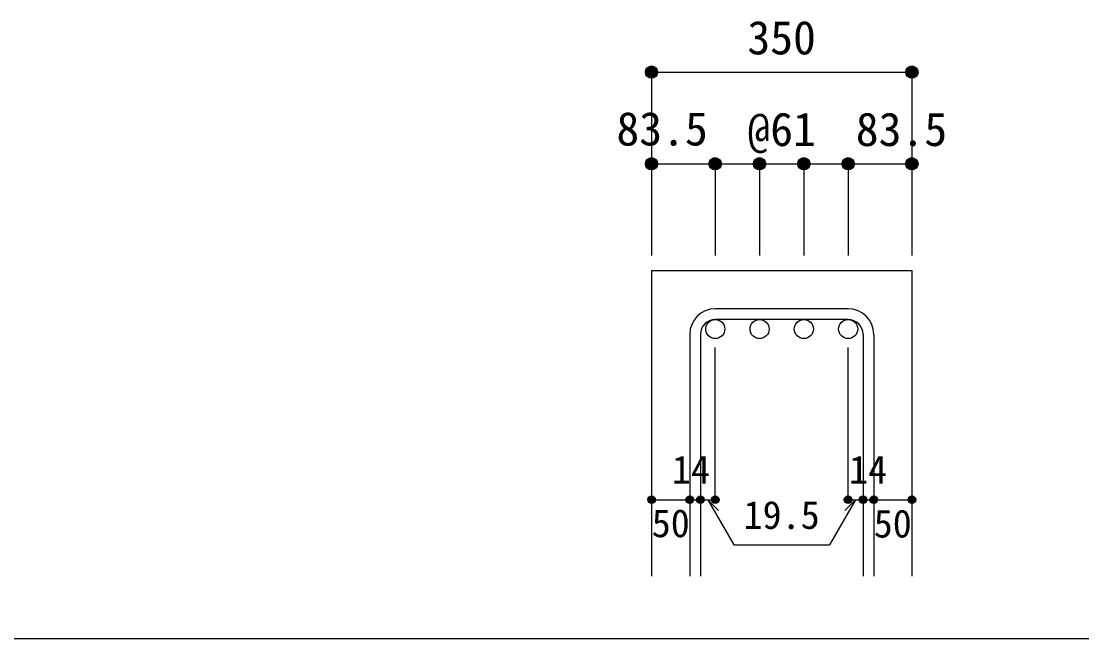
# Model space of a CAD drawing. Units: millimetres at full size, sheet at 1:20; some dimension numbers follow another scale. Extents: x -3982 to 3969, y -2797 to 2801.
# Drawn here: x -628 to 761, y 2 to 811 of the extents above; entities that cross this region are included whole.
import ezdxf
from ezdxf.enums import TextEntityAlignment as Align

# ---------------------------------------------------------------- set-up
doc = ezdxf.new("R2010")
doc.units = ezdxf.units.MM
doc.header["$LTSCALE"] = 20
doc.header["$PDMODE"] = 32
doc.header["$PDSIZE"] = 10
for name, color, linetype in [('6-1_躯体線', 2, 'Continuous'), ('6-5_梁主筋', 7, 'Continuous'), ('6-6_S.T.P.', 7, 'Continuous'), ('6-D_寸法', 4, 'Continuous'), ('F-0_枠', 6, 'Continuous')]:
    doc.layers.add(name, color=color, linetype=linetype)
doc.styles.add('ＭＳ ゴシック', font='')
doc.styles.get('ＭＳ ゴシック').set_extended_font_data('MS Gothic')

msp = doc.modelspace()

# ---------------------------------------------------------------- linework, layer by layer
at = {"layer": '6-1_躯体線'}
for p, q in [((197.79, 484.12), (197.79, 84.12)), ((197.79, 484.12), (538.79, 484.12)), ((538.79, 484.12), (538.79, 84.12))]:
    msp.add_line(p, q, dxfattribs=at)
at = {"layer": '6-5_梁主筋', "color": 3}
for centre in [(281.29, 407.62), (339.29, 407.62), (397.29, 407.62), (455.29, 407.62)]:
    msp.add_circle(centre, 12.5, dxfattribs=at)
at = {"layer": '6-6_S.T.P.'}
for p, q in [((455.29, 434.12), (281.29, 434.12)), ((455.29, 420.12), (281.29, 420.12)), ((247.79, 400.62), (247.79, 84.12)), ((261.79, 400.62), (261.79, 84.12)), ((474.79, 400.62), (474.79, 84.12)), ((488.79, 400.62), (488.79, 84.12))]:
    msp.add_line(p, q, dxfattribs=at)
for centre, radius, start, end in [((281.29, 400.62), 33.5, 90, 180), ((455.29, 400.62), 33.5, 0, 90), ((281.29, 400.62), 19.5, 90, 180), ((455.29, 400.62), 19.5, 0, 90)]:
    msp.add_arc(centre, radius, start, end, dxfattribs=at)
at = {"layer": '6-D_寸法'}
for p, q in [((197.79, 744.12), (197.79, 624.12)), ((197.79, 744.12), (538.79, 744.12)), ((538.79, 744.12), (538.79, 624.12)), ((197.79, 624.12), (281.29, 624.12)), ((197.79, 624.12), (197.79, 504.12)), ((281.29, 624.12), (281.29, 504.12)), ((281.29, 624.12), (368.29, 624.12)), ((339.29, 624.12), (339.29, 504.12)), ((368.29, 624.12), (455.29, 624.12)), ((397.29, 624.12), (397.29, 504.12)), ((455.29, 624.12), (455.29, 504.12)), ((455.29, 624.12), (538.79, 624.12)), ((538.79, 624.12), (538.79, 504.12)), ((281.29, 184.12), (281.29, 383.45)), ((455.29, 184.12), (455.29, 383.45)), ((197.79, 184.12), (247.79, 184.12)), ((247.79, 184.12), (281.29, 184.12)), ((271.54, 184.12), (285.68, 169.98)), ((271.54, 184.12), (305.76, 124.85)), ((465.04, 184.12), (430.82, 124.85)), ((465.04, 184.12), (450.9, 169.98)), ((455.29, 184.12), (538.79, 184.12)), ((474.79, 184.12), (488.79, 184.12)), ((305.76, 124.85), (430.82, 124.85))]:
    msp.add_line(p, q, dxfattribs=at)
msp.add_lwpolyline([(538.79, 744.12), (538.79, 624.12), (538.79, 504.12)], dxfattribs=at)
for centre, radius in [((197.79, 744.12), 8), ((197.79, 744.12), 7.2), ((197.79, 744.12), 6.4), ((538.79, 744.12), 8), ((538.79, 744.12), 7.2), ((538.79, 744.12), 6.4), ((197.79, 744.12), 5.6), ((197.79, 744.12), 4.8), ((197.79, 744.12), 4), ((197.79, 744.12), 3.2), ((197.79, 744.12), 2.4), ((197.79, 744.12), 1.6), ((197.79, 744.12), 0.8), ((538.79, 744.12), 5.6), ((538.79, 744.12), 4.8), ((538.79, 744.12), 4), ((538.79, 744.12), 3.2), ((538.79, 744.12), 2.4), ((538.79, 744.12), 1.6), ((538.79, 744.12), 0.8), ((197.79, 624.12), 8), ((197.79, 624.12), 7.2), ((197.79, 624.12), 6.4), ((197.79, 624.12), 5.6), ((197.79, 624.12), 4.8), ((197.79, 624.12), 4), ((197.79, 624.12), 3.2), ((197.79, 624.12), 2.4), ((197.79, 624.12), 1.6), ((281.29, 624.12), 8), ((281.29, 624.12), 7.2), ((281.29, 624.12), 6.4), ((281.29, 624.12), 5.6), ((281.29, 624.12), 4.8), ((281.29, 624.12), 4), ((281.29, 624.12), 3.2), ((281.29, 624.12), 2.4), ((281.29, 624.12), 1.6), ((339.29, 624.12), 8), ((339.29, 624.12), 7.2), ((339.29, 624.12), 6.4), ((339.29, 624.12), 5.6), ((339.29, 624.12), 4.8), ((339.29, 624.12), 4), ((339.29, 624.12), 3.2), ((339.29, 624.12), 2.4), ((339.29, 624.12), 1.6), ((397.29, 624.12), 8), ((397.29, 624.12), 7.2), ((397.29, 624.12), 6.4), ((397.29, 624.12), 5.6), ((397.29, 624.12), 4.8), ((397.29, 624.12), 4), ((397.29, 624.12), 3.2), ((397.29, 624.12), 2.4), ((397.29, 624.12), 1.6), ((455.29, 624.12), 8), ((455.29, 624.12), 7.2), ((455.29, 624.12), 6.4), ((455.29, 624.12), 5.6), ((455.29, 624.12), 4.8), ((455.29, 624.12), 4), ((455.29, 624.12), 3.2), ((455.29, 624.12), 2.4), ((455.29, 624.12), 1.6), ((538.79, 624.12), 8), ((538.79, 624.12), 7.2), ((538.79, 624.12), 6.4), ((538.79, 624.12), 5.6), ((538.79, 624.12), 4.8), ((538.79, 624.12), 4), ((538.79, 624.12), 3.2), ((538.79, 624.12), 2.4), ((538.79, 624.12), 1.6), ((197.79, 624.12), 0.8), ((281.29, 624.12), 0.8), ((339.29, 624.12), 0.8), ((397.29, 624.12), 0.8), ((455.29, 624.12), 0.8), ((538.79, 624.12), 0.8), ((197.79, 184.12), 4), ((197.79, 184.12), 3.6), ((197.79, 184.12), 3.2), ((197.79, 184.12), 2.8), ((197.79, 184.12), 2.4), ((197.79, 184.12), 2), ((197.79, 184.12), 1.6), ((197.79, 184.12), 1.2), ((197.79, 184.12), 0.8), ((197.79, 184.12), 0.4), ((247.79, 184.12), 4), ((247.79, 184.12), 3.6), ((247.79, 184.12), 3.2), ((247.79, 184.12), 2.8), ((247.79, 184.12), 2.4), ((247.79, 184.12), 2), ((247.79, 184.12), 1.6), ((247.79, 184.12), 1.2), ((247.79, 184.12), 0.8), ((247.79, 184.12), 0.4), ((261.79, 184.12), 4), ((261.79, 184.12), 3.6), ((261.79, 184.12), 3.2), ((261.79, 184.12), 2.8), ((261.79, 184.12), 2.4), ((261.79, 184.12), 2), ((261.79, 184.12), 1.6), ((261.79, 184.12), 1.2), ((261.79, 184.12), 0.8), ((261.79, 184.12), 0.4), ((281.29, 184.12), 4), ((281.29, 184.12), 3.6), ((281.29, 184.12), 3.2), ((281.29, 184.12), 2.8), ((281.29, 184.12), 2.4), ((281.29, 184.12), 2), ((281.29, 184.12), 1.6), ((281.29, 184.12), 1.2), ((281.29, 184.12), 0.8), ((281.29, 184.12), 0.4), ((455.29, 184.12), 4), ((455.29, 184.12), 3.6), ((455.29, 184.12), 3.2), ((455.29, 184.12), 2.8), ((455.29, 184.12), 2.4), ((455.29, 184.12), 2), ((455.29, 184.12), 1.6), ((455.29, 184.12), 1.2), ((455.29, 184.12), 0.8), ((455.29, 184.12), 0.4), ((474.79, 184.12), 4), ((474.79, 184.12), 3.6), ((474.79, 184.12), 3.2), ((474.79, 184.12), 2.8), ((474.79, 184.12), 2.4), ((474.79, 184.12), 2), ((474.79, 184.12), 1.6), ((474.79, 184.12), 1.2), ((474.79, 184.12), 0.8), ((474.79, 184.12), 0.4), ((488.79, 184.12), 4), ((488.79, 184.12), 3.6), ((488.79, 184.12), 3.2), ((488.79, 184.12), 2.8), ((488.79, 184.12), 2.4), ((488.79, 184.12), 2), ((488.79, 184.12), 1.6), ((488.79, 184.12), 1.2), ((488.79, 184.12), 0.8), ((488.79, 184.12), 0.4), ((538.79, 184.12), 4), ((538.79, 184.12), 3.6), ((538.79, 184.12), 3.2), ((538.79, 184.12), 2.8), ((538.79, 184.12), 2.4), ((538.79, 184.12), 2), ((538.79, 184.12), 1.6), ((538.79, 184.12), 1.2), ((538.79, 184.12), 0.8), ((538.79, 184.12), 0.4)]:
    msp.add_circle(centre, radius, dxfattribs=at)
at = {"layer": '6-D_寸法', "color": 7}
for p in [(197.79, 744.12), (197.79, 744.12), (538.79, 744.12), (538.79, 744.12), (197.79, 624.12), (281.29, 624.12), (339.29, 624.12), (397.29, 624.12), (455.29, 624.12), (538.79, 624.12), (197.79, 184.12), (247.79, 184.12), (261.79, 184.12), (281.29, 184.12), (455.29, 184.12), (474.79, 184.12), (488.79, 184.12), (538.79, 184.12)]:
    msp.add_point(p, dxfattribs=at)
at = {"layer": 'F-0_枠', "color": 2}
msp.add_line((2482.4, 1.97), (-3981.92, 1.97), dxfattribs=at)

# ---------------------------------------------------------------- texts
at = {"layer": '6-D_寸法', "style": 'ＭＳ ゴシック'}
for s, height, p in [('350', 43.99, (323.29, 754.12)), ('83.5', 43.99, (151.84, 634.79)), ('@61', 43.99, (323.29, 634.12)), ('83.5', 43.99, (465.29, 634.12)), ('14', 36.66, (224.48, 194.2)), ('14', 36.66, (456.4, 194.12)), ('19.5', 36.66, (318.29, 134.85)), ('50', 36.66, (198.04, 124.03)), ('50', 36.66, (488.78, 123.57))]:
    msp.add_text(s, height=height, dxfattribs=at).set_placement(p, align=Align.BOTTOM_LEFT)

doc.saveas('drawing.dxf')
